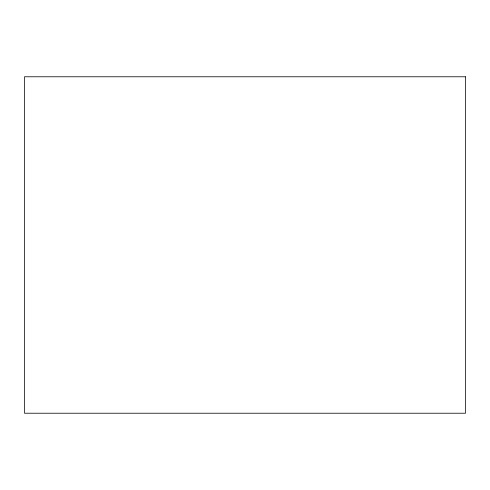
<?xml version="1.0" encoding="UTF-8"?>
<svg xmlns="http://www.w3.org/2000/svg" width="490" height="490" viewBox="0 0 490 490"><rect width="100%" height="100%" fill="white"/><g stroke="black" fill="none" stroke-linecap="round" stroke-linejoin="round"><path stroke-width="0.73" d="M465.5 76.777L24.5 76.777L24.5 413.223L465.5 413.223L465.5 76.777"/></g></svg>
